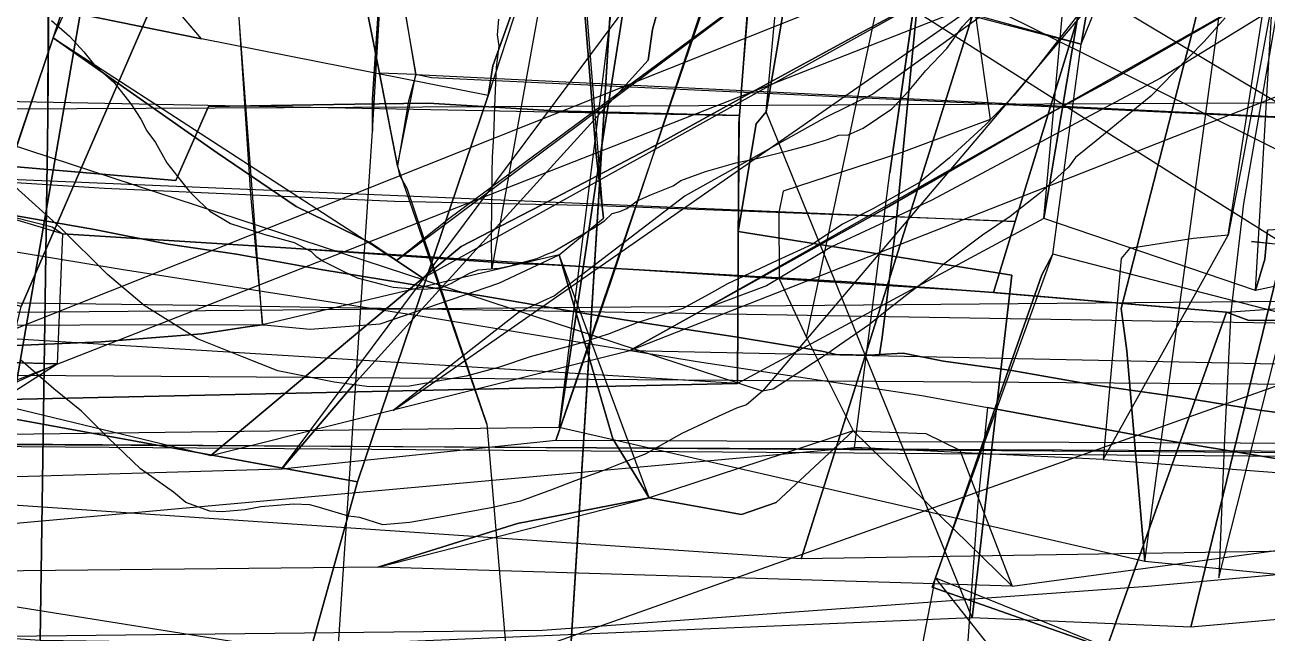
# Model space of a CAD drawing. Extents: x -6790 to 12600, y -1098 to 2171.
# Drawn here: x 294.5 to 384.9, y 73.7 to 117.9 of the extents above; entities that cross this region are included whole.
import ezdxf

# ---------------------------------------------------------------- set-up
doc = ezdxf.new("R2010")
doc.units = 0

msp = doc.modelspace()

# ---------------------------------------------------------------- linework, layer by layer
for points in [[(106.837, 634.008), (110.305, 95.456), (826.135, 101.618), (106.837, 634.008)], [(105.33, 620.195), (98.921, 88.385), (790.984, 84.911), (794.806, 617.099), (105.33, 620.195)], [(79.554, 608.243), (82.482, 284.447), (81.901, 110.821), (776.199, 114.155), (808.139, 114.286), (79.554, 608.243)], [(89.841, 599.426), (785.719, 589.09), (779.969, 92.069), (740.844, 91.654), (728.89, 91.746), (723.878, 92.07), (717.289, 92.524), (682.898, 93.323), (432.673, 95.452), (307.102, 97.514), (213.558, 98.725), (136.901, 99.682), (84.957, 100.385), (89.841, 599.426)], [(71.88, 94.001), (800.518, 88.913), (801.871, 586.617), (73.828, 591.855), (71.88, 94.001)], [(71.88, 94.001), (800.518, 88.913), (801.871, 586.617), (73.828, 591.855), (71.88, 94.001)], [(50.059, 587.887), (779.251, 581.11), (775.84, 83.588), (42.201, 89.165), (50.059, 587.887)], [(55.142, 446.991), (100.195, 454.577), (104.473, 455.781), (224.767, 473.114), (461.17, 463.407), (418.896, 266.348), (473.538, 223.763), (408.246, 162.089), (348.154, 91.288), (230.725, 129.782), (178.952, 201.706), (100.394, 217.952), (74.076, 298.715), (55.017, 301.46), (55.142, 446.991)], [(333.351, 88.638), (293.18, 88.151), (300.016, 127.561), (310.248, 189.301), (282.38, 196.696), (290.794, 226.359), (297.733, 251.195), (308.328, 289.461), (317.501, 321.974), (323.004, 342.564), (363.964, 332.316), (345.194, 235.613), (334.869, 183.191), (347.66, 179.986), (336.147, 107.174), (333.351, 88.638)], [(363.964, 332.316), (345.194, 235.613), (334.869, 183.191), (347.66, 179.986), (336.147, 107.174), (333.351, 88.638), (363.964, 332.316)], [(375.999, 78.896), (333.351, 88.638), (336.147, 107.174), (347.66, 179.986), (334.869, 183.191), (345.194, 235.613), (363.964, 332.316), (403.584, 322.374), (408.986, 321.033), (396.382, 241.494), (391.036, 204.388), (390.245, 196.751), (386.977, 168.265), (384.623, 146.168), (381.011, 126.627), (379.669, 118.336), (374.268, 97.316), (374.68, 94.22), (375.999, 78.896)], [(408.986, 321.033), (396.382, 241.494), (391.036, 204.388), (390.245, 196.751), (386.977, 168.265), (384.623, 146.168), (381.011, 126.627), (379.669, 118.336), (374.268, 97.316), (374.68, 94.22), (375.999, 78.896), (408.986, 321.033)], [(295.527, 254.346), (325.474, 246.499), (353.386, 239.154), (353.954, 238.892), (347.303, 223.233), (321.062, 159.29), (314.529, 144.261), (294.179, 97.443), (252.504, 108.971), (256.581, 129.236), (269.017, 189.813), (282.987, 256.267), (295.527, 254.346)], [(368.639, 103.843), (346.328, 91.851), (346.438, 110.795), (346.48, 111.354), (348.296, 135.204), (348.973, 141.611), (351.87, 171.664), (352.599, 175.745), (352.545, 185.89), (361.153, 206.232), (361.265, 208.26), (359.438, 242.16), (359.357, 245.574), (381.409, 244.316), (380.711, 231.855), (379.978, 215.209), (379.148, 196.489), (378.548, 182.962), (376.22, 159.297), (374.803, 143.305), (373.259, 131.257), (368.639, 103.843)], [(381.409, 244.316), (380.711, 231.855), (379.978, 215.209), (379.148, 196.489), (378.548, 182.962), (376.22, 159.297), (374.803, 143.305), (373.259, 131.257), (368.639, 103.843), (381.409, 244.316)], [(392.509, 243.809), (392.262, 231.526), (392.518, 219.353), (392.577, 206.355), (392.635, 193.439), (392.678, 183.983), (397.994, 185.13), (398.2, 168.333), (393.708, 166.915), (394.021, 154.201), (393.927, 139.717), (393.867, 137.14), (391.516, 129.677), (389.704, 115.438), (388.376, 105.003), (388.057, 103.161), (384.931, 103.004), (384.734, 100.9), (384.046, 98.619), (392.509, 243.809)], [(359.074, 227.185), (359.543, 202.995), (360.077, 183.071), (360.501, 160.16), (361.18, 132.224), (352.069, 133.278), (350.666, 124.862), (349.229, 116.24), (348.422, 111.598), (359.074, 227.185)], [(357.418, 107.175), (360.387, 127.74), (364.038, 153.019), (367.301, 175.073), (370.322, 196.186), (370.51, 198.227), (382.02, 198.01), (394.188, 197.842), (396.516, 197.452), (396.835, 197.409), (395.287, 185.961), (392.356, 164.853), (387.274, 126.907), (386.946, 123.802), (385.472, 120.855), (383.088, 107.904), (382.054, 102.643), (379.535, 102.398), (374.87, 101.679), (374.266, 100.93), (372.97, 86.332), (354.861, 87.186), (357.418, 107.175)], [(370.51, 198.227), (370.322, 196.186), (367.301, 175.073), (364.038, 153.019), (360.387, 127.74), (357.418, 107.175), (370.51, 198.227)], [(396.835, 197.409), (395.287, 185.961), (392.356, 164.853), (387.274, 126.907), (386.946, 123.802), (385.472, 120.855), (383.088, 107.904), (382.054, 102.643), (396.835, 197.409)], [(282.38, 196.696), (310.248, 189.301), (300.016, 127.561), (293.18, 88.151), (282.38, 196.696)], [(324.37, 187.95), (321.549, 188.051), (313.571, 188.322), (306.837, 188.537), (296.427, 188.721), (296.41, 185.614), (296.215, 162.06), (296.283, 129.761), (296.137, 111.217), (295.574, 73.182), (317.297, 72.855), (319.773, 110.198), (319.772, 112.536), (321.94, 145.622), (323.31, 169.114), (324.641, 187.212), (324.37, 187.95)], [(296.427, 188.721), (296.41, 185.614), (296.215, 162.06), (296.283, 129.761), (296.137, 111.217), (296.427, 188.721)], [(324.37, 187.95), (324.641, 187.212), (323.31, 169.114), (321.94, 145.622), (319.772, 112.536), (319.773, 110.198), (324.37, 187.95)], [(325.125, 180.398), (321.228, 173.283), (312.415, 157.991), (311.51, 156.771), (310.634, 154.767), (304.292, 137.613), (297.033, 118.531), (296.514, 117.002), (325.125, 180.398)], [(325.125, 180.398), (321.228, 173.283), (312.415, 157.991), (311.51, 156.771), (310.634, 154.767), (304.292, 137.613), (297.033, 118.531), (296.514, 117.002), (325.125, 180.398)], [(328.175, 112.786), (307.309, 116.92), (284.595, 121.559), (282.506, 121.81), (286.253, 138.484), (286.762, 141.04), (294.13, 178.063), (297.262, 177.606), (317.704, 173.545), (334.292, 170.347), (346.281, 168.125), (348.203, 167.947), (343.651, 155.894), (338.301, 141.268), (332.686, 126.598), (328.525, 114.951), (328.175, 112.786)], [(333.99, 69.191), (272.447, 79.01), (268.194, 77.61), (270.017, 142.591), (271.182, 173.121), (271.794, 173.488), (274.578, 172.876), (276.206, 171.866), (280.544, 169.174), (310.81, 149.654), (325.499, 140.479), (337.904, 132.555), (335.774, 98.065), (334.854, 83.168), (333.99, 69.191)], [(402.173, 92.768), (369.285, 101.259), (371.359, 116.528), (371.738, 118.784), (379.958, 151.004), (383.934, 167.263), (387.472, 167.107), (391.68, 166.597), (407.81, 163.217), (411.569, 162.39), (410.313, 153.491), (402.173, 92.768)], [(391.68, 166.597), (387.472, 167.107), (383.934, 167.263), (379.958, 151.004), (371.738, 118.784), (371.359, 116.528), (391.68, 166.597)], [(312.527, 153.78), (314.564, 143.468), (319.015, 120.799), (320.27, 114.412), (312.527, 153.78)], [(316.408, 153.42), (316.91, 153.374), (325.58, 152.731), (338.32, 151.874), (349.639, 151.164), (361.331, 150.375), (371.534, 149.676), (382.537, 148.999), (391.286, 148.345), (393.383, 148.064), (394.217, 147.996), (396.112, 147.895), (399.806, 147.836), (418.282, 146.483), (435.191, 145.483), (434.094, 108.889), (355.633, 112.604), (324.068, 114.083), (322.921, 114.313), (320.27, 114.412), (319.015, 120.799), (314.564, 143.468), (312.527, 153.78), (316.408, 153.42)], [(316.408, 153.42), (320.189, 132.139), (320.699, 127.015), (322.921, 114.313), (316.408, 153.42)], [(286.762, 141.04), (266.789, 144.546), (235.529, 150.315), (227.049, 151.866), (223.287, 125.701), (220.179, 104.117), (220.013, 102.783), (222.805, 102.435), (267.364, 94.074), (318.66, 84.7), (328.175, 112.786), (307.309, 116.92), (284.595, 121.559), (282.506, 121.81), (286.253, 138.484), (286.762, 141.04)], [(307.778, 148.383), (308.249, 143.714), (309.366, 128.855), (310.016, 118.813), (310.871, 105.593), (311.763, 96.113), (307.778, 148.383)], [(211.604, 134.093), (219.475, 133.696), (248.899, 132.374), (277.687, 131.076), (315.81, 129.357), (318.886, 145.568), (321.397, 145.13), (328.596, 144.181), (339.048, 142.748), (348.973, 141.611), (348.296, 135.204), (346.48, 111.354), (333.036, 111.685), (323.812, 112.243), (318.472, 112.17), (307.816, 112), (305.446, 106.605), (256.243, 110.825), (212.855, 113.929), (212.951, 114.509), (211.675, 133.486), (211.604, 134.093)], [(350.976, 79.104), (290.728, 83.187), (294.179, 97.443), (314.529, 144.261), (354.836, 140.276), (369.867, 139.019), (350.976, 79.104)], [(463.545, 143.339), (458.237, 142.471), (445.28, 141.038), (431.945, 139.363), (417.487, 137.654), (413.357, 136.585), (411.953, 136.139), (396.759, 127.315), (385.539, 120.804), (373.646, 113.968), (369.262, 111.602), (357.173, 104.636), (345.215, 97.995), (338.509, 94.262), (463.545, 143.339)], [(463.545, 143.339), (458.237, 142.471), (445.28, 141.038), (431.945, 139.363), (417.487, 137.654), (413.357, 136.585), (411.953, 136.139), (396.759, 127.315), (385.539, 120.804), (373.646, 113.968), (369.262, 111.602), (357.173, 104.636), (345.215, 97.995), (338.509, 94.262), (457.305, 91.791), (460.059, 115.903), (463.01, 141.056), (463.545, 143.339)], [(463.545, 143.339), (458.237, 142.471), (445.28, 141.038), (431.945, 139.363), (417.487, 137.654), (413.357, 136.585), (411.953, 136.139), (396.759, 127.315), (385.539, 120.804), (373.646, 113.968), (369.262, 111.602), (357.173, 104.636), (345.215, 97.995), (338.509, 94.262), (463.545, 143.339)], [(463.545, 143.339), (458.237, 142.471), (445.28, 141.038), (431.945, 139.363), (417.487, 137.654), (413.357, 136.585), (411.953, 136.139), (396.759, 127.315), (385.539, 120.804), (373.646, 113.968), (369.262, 111.602), (357.173, 104.636), (345.215, 97.995), (338.509, 94.262), (457.305, 91.791), (460.059, 115.903), (463.01, 141.056), (463.545, 143.339)], [(336.569, 103.865), (336.053, 108.515), (334.812, 123.929), (333.558, 139.491), (333.599, 141.094), (348.928, 141.274), (361.159, 141.112), (363.742, 118.075), (364.739, 111.055), (358.221, 108.628), (349.651, 105.836), (349.343, 104.286), (349.381, 99.463), (351.364, 95.189), (354.751, 88.412), (349.163, 83.193), (346.639, 82.314), (339.916, 83.534), (337.25, 87.817), (333.35, 101.201), (336.569, 103.865)], [(336.569, 103.865), (336.053, 108.515), (334.812, 123.929), (333.558, 139.491), (333.599, 141.094), (348.928, 141.274), (361.159, 141.112), (363.742, 118.075), (364.739, 111.055), (358.221, 108.628), (349.651, 105.836), (349.343, 104.286), (349.381, 99.463), (351.364, 95.189), (354.751, 88.412), (349.163, 83.193), (346.639, 82.314), (339.916, 83.534), (337.25, 87.817), (333.35, 101.201), (336.569, 103.865)], [(333.599, 141.094), (333.558, 139.491), (334.812, 123.929), (336.053, 108.515), (336.569, 103.865), (333.599, 141.094)], [(348.973, 141.611), (348.296, 135.204), (346.48, 111.354), (348.973, 141.611)], [(361.159, 141.112), (363.742, 118.075), (364.739, 111.055), (358.221, 108.628), (349.651, 105.836), (349.343, 104.286), (349.381, 99.463), (351.364, 95.189), (361.159, 141.112)], [(286.762, 141.04), (286.253, 138.484), (282.506, 121.81), (284.595, 121.559), (307.309, 116.92), (286.762, 141.04)], [(411.364, 80.048), (350.976, 79.104), (369.867, 139.019), (374.958, 138.593), (399.318, 136.394), (399.778, 136.364), (399.064, 127.481), (420.75, 120.594), (413.816, 92.046), (411.364, 80.048)], [(413.357, 136.585), (408.677, 133.688), (398.938, 127.581), (390.157, 122.033), (384.05, 118.301), (377.125, 114.07), (360.475, 105.175), (353.183, 101.8), (348.453, 98.942), (343.829, 97.223), (413.357, 136.585)], [(413.357, 136.585), (408.677, 133.688), (398.938, 127.581), (390.157, 122.033), (384.05, 118.301), (377.125, 114.07), (360.475, 105.175), (353.183, 101.8), (348.453, 98.942), (343.829, 97.223), (413.357, 136.585)], [(382.723, 132.622), (379.94, 130.285), (373.546, 125.88), (370.02, 123.125), (363.562, 118.21), (356.179, 112.899), (352.697, 111.18), (342.537, 105.493), (333.016, 98.22), (330.459, 97.052), (321.269, 89.89), (382.723, 132.622)], [(382.723, 132.622), (379.94, 130.285), (373.546, 125.88), (370.02, 123.125), (363.562, 118.21), (356.179, 112.899), (352.697, 111.18), (342.537, 105.493), (333.016, 98.22), (330.459, 97.052), (321.269, 89.89), (382.723, 132.622)], [(337.904, 132.555), (335.774, 98.065), (334.854, 83.168), (333.99, 69.191), (337.904, 132.555)], [(399.361, 67.9), (333.99, 69.191), (334.854, 83.168), (335.774, 98.065), (337.904, 132.555), (361.963, 117.269), (378.78, 106.611), (389.441, 99.924), (397.593, 99.783), (403.616, 99.924), (401.477, 85.129), (400.697, 78.552), (400.991, 78.368), (400.991, 75.103), (400.991, 72.496), (399.361, 67.9)], [(337.904, 132.555), (361.963, 117.269), (378.78, 106.611), (389.441, 99.924), (397.593, 99.783), (403.616, 99.924), (337.904, 132.555)], [(366.56, 103.629), (371.238, 118.867), (352.218, 121.034), (335.343, 123.033), (311.23, 125.916), (291.052, 128.483), (283.742, 129.371), (283.312, 123.091), (282.417, 107.184), (285.354, 106.061), (296.433, 103.248), (297.183, 102.724), (313.844, 101.687), (329.929, 100.581), (332.422, 100.511), (354.326, 99.236), (364.977, 98.471), (366.56, 103.629)], [(357.416, 127.591), (325.42, 103.9), (321.511, 100.798), (357.416, 127.591)], [(357.416, 127.591), (325.42, 103.9), (321.511, 100.798), (357.416, 127.591)], [(369.285, 101.259), (371.359, 116.528), (358.532, 120.074), (332.686, 126.598), (328.525, 114.951), (328.175, 112.786), (318.66, 84.7), (314.26, 68.854), (331.838, 60.247), (374.097, 60.835), (376.399, 71.45), (360.516, 77.03), (360.758, 77.719), (368.502, 99.762), (369.285, 101.259)], [(328.175, 112.786), (328.525, 114.951), (332.686, 126.598), (328.175, 112.786)], [(371.359, 116.528), (358.532, 120.074), (332.686, 126.598), (371.359, 116.528)], [(341.998, 124.296), (340.147, 117.603), (339.823, 115.369), (335.414, 110.49), (323.627, 97.556), (318.366, 91.736), (313.133, 85.622), (341.998, 124.296)], [(345.598, 124.304), (343.544, 118.571), (337.077, 99.114), (333.117, 87.705), (345.598, 124.304)], [(364.255, 122.187), (362.811, 121.377), (355.222, 117.318), (347.37, 113.029), (340.755, 109.367), (332.044, 104.83), (326.221, 101.811), (323.416, 99.518), (364.255, 122.187)], [(364.255, 122.187), (362.811, 121.377), (355.222, 117.318), (347.37, 113.029), (340.755, 109.367), (332.044, 104.83), (326.221, 101.811), (323.416, 99.518), (364.255, 122.187)], [(296.514, 117.002), (290.083, 98.068), (287.98, 91.443), (296.514, 117.002)], [(296.514, 117.002), (290.083, 98.068), (287.98, 91.443), (307.986, 86.61), (323.416, 99.518), (321.511, 100.798), (319.606, 102.079), (314.215, 104.731), (308.449, 108.623), (296.514, 117.002)], [(296.514, 117.002), (290.083, 98.068), (287.98, 91.443), (296.514, 117.002)], [(296.514, 117.002), (290.083, 98.068), (287.98, 91.443), (307.986, 86.61), (323.416, 99.518), (321.511, 100.798), (319.606, 102.079), (314.215, 104.731), (308.449, 108.623), (296.514, 117.002)], [(321.511, 100.798), (319.606, 102.079), (314.215, 104.731), (308.449, 108.623), (296.514, 117.002), (321.511, 100.798)], [(321.511, 100.798), (319.606, 102.079), (314.215, 104.731), (308.449, 108.623), (296.514, 117.002), (321.511, 100.798)], [(320.27, 114.412), (321.109, 110.137), (321.59, 107.687), (320.27, 114.412)], [(328.084, 88.881), (329.546, 71.808), (434.094, 108.889), (355.633, 112.604), (324.068, 114.083), (322.921, 114.313), (320.27, 114.412), (321.109, 110.137), (321.59, 107.687), (321.723, 107.011), (322.257, 106.046), (324.582, 99.175), (328.084, 88.881)], [(322.921, 114.313), (322.375, 112.389), (321.59, 107.687), (322.921, 114.313)], [(434.094, 108.889), (355.633, 112.604), (324.068, 114.083), (322.921, 114.313), (434.094, 108.889)], [(346.48, 111.354), (333.036, 111.685), (323.812, 112.243), (318.472, 112.17), (307.816, 112), (305.446, 106.605), (256.243, 110.825), (212.855, 113.929), (346.48, 111.354)], [(346.48, 111.354), (346.438, 110.795), (346.328, 91.851), (346.48, 111.354)], [(348.422, 111.598), (347.705, 110.735), (346.378, 102.916), (366.311, 99.731), (366.311, 99.731), (363.415, 74.81), (348.422, 111.598)], [(66.77, 109.036), (136.898, 87.264), (346.328, 91.851), (66.77, 109.036)], [(264.286, 88.129), (264.767, 94.186), (264.828, 94.949), (266.063, 108.529), (272.748, 107.921), (277.211, 107.715), (282.417, 107.184), (285.354, 106.061), (296.433, 103.248), (297.183, 102.724), (296.799, 93.277), (289.092, 89.822), (278.762, 84.088), (268.784, 79.12), (263.299, 76.658), (262.403, 75.607), (263.688, 72.103), (259.226, 72.151), (255.823, 70.545), (257.575, 80.824), (257.886, 83.355), (264.286, 88.129)], [(321.59, 107.687), (321.723, 107.011), (322.257, 106.046), (324.582, 99.175), (328.084, 88.881), (321.59, 107.687)], [(366.56, 103.629), (336.212, 104.776), (321.367, 105.093), (300.246, 106.045), (282.417, 107.184), (366.56, 103.629)], [(282.417, 107.184), (285.354, 106.061), (296.433, 103.248), (297.183, 102.724), (282.417, 107.184)], [(220.013, 102.783), (218.95, 94.26), (214.466, 65.261), (314.26, 68.854), (318.66, 84.7), (267.364, 94.074), (222.805, 102.435), (220.013, 102.783)], [(318.66, 84.7), (267.364, 94.074), (222.805, 102.435), (220.013, 102.783), (318.66, 84.7)], [(263.688, 72.103), (372.55, 70.734), (381.94, 97.029), (365.193, 98.456), (364.977, 98.471), (354.326, 99.236), (332.422, 100.511), (329.929, 100.581), (313.844, 101.687), (297.183, 102.724), (296.799, 93.277), (289.092, 89.822), (278.762, 84.088), (268.784, 79.12), (263.299, 76.658), (262.403, 75.607), (263.688, 72.103)], [(297.183, 102.724), (313.844, 101.687), (329.929, 100.581), (332.422, 100.511), (354.326, 99.236), (364.977, 98.471), (297.183, 102.724)], [(382.054, 102.643), (379.535, 102.398), (374.87, 101.679), (374.266, 100.93), (372.97, 86.332), (382.054, 102.643)], [(383.761, 102.169), (398.315, 100.751), (404.127, 99.903), (383.761, 102.169)], [(320.141, 78.486), (263.819, 77.9), (258.558, 96.008), (265.841, 97.003), (270.691, 96.436), (282.491, 94.961), (289.809, 94.081), (293.781, 94.62), (300.021, 94.875), (307.339, 95.471), (310.658, 95.982), (311.763, 96.113), (311.849, 96.124), (315.225, 95.812), (320.33, 96.18), (328.953, 99.159), (333.35, 101.201), (337.25, 87.817), (339.916, 83.534), (330.33, 81.672), (320.141, 78.486)], [(320.141, 78.486), (263.819, 77.9), (258.558, 96.008), (265.841, 97.003), (270.691, 96.436), (282.491, 94.961), (289.809, 94.081), (293.781, 94.62), (300.021, 94.875), (307.339, 95.471), (310.658, 95.982), (311.763, 96.113), (311.849, 96.124), (315.225, 95.812), (320.33, 96.18), (328.953, 99.159), (333.35, 101.201), (337.25, 87.817), (339.916, 83.534), (330.33, 81.672), (320.141, 78.486)], [(311.763, 96.113), (311.849, 96.124), (315.225, 95.812), (320.33, 96.18), (328.953, 99.159), (333.35, 101.201), (311.763, 96.113)], [(333.35, 101.201), (337.25, 87.817), (339.916, 83.534), (333.35, 101.201)], [(369.285, 101.259), (368.502, 99.762), (360.758, 77.719), (360.516, 77.03), (376.399, 71.45), (374.097, 60.835), (388.701, 61.039), (397.326, 60.95), (523.32, 70.192), (523.319, 70.192), (463.487, 80.975), (434.719, 86.501), (428.131, 87.767), (406.002, 91.701), (402.173, 92.768), (369.285, 101.259)], [(369.285, 101.259), (368.502, 99.762), (360.758, 77.719), (360.758, 77.719), (369.285, 101.259)], [(372.55, 70.734), (410.975, 71.446), (419.757, 97.52), (407.948, 98.399), (406.905, 98.81), (404.956, 94.791), (386.217, 96.459), (383.573, 96.428), (381.94, 97.029), (372.55, 70.734)], [(406.905, 98.81), (404.956, 94.791), (386.217, 96.459), (383.573, 96.428), (381.94, 97.029), (406.905, 98.81)], [(364.977, 98.471), (365.193, 98.456), (381.94, 97.029), (364.977, 98.471)], [(258.558, 96.008), (265.841, 97.003), (270.691, 96.436), (282.491, 94.961), (289.809, 94.081), (293.781, 94.62), (300.021, 94.875), (307.339, 95.471), (310.658, 95.982), (311.763, 96.113), (258.558, 96.008)], [(296.799, 93.277), (289.092, 89.822), (278.762, 84.088), (268.784, 79.12), (263.299, 76.658), (262.403, 75.607), (263.688, 72.103), (296.799, 93.277)], [(296.799, 93.277), (282.341, 93.677), (278.781, 93.78), (296.799, 93.277)], [(362.612, 66.472), (391.092, 66.472), (391.47, 66.472), (392.64, 75.682), (393.831, 85.019), (376.599, 87.873), (364.549, 90.092), (363.822, 83.191), (362.612, 66.472)], [(52.135, 89.049), (785.878, 84.203), (803.304, 84.036), (52.135, 89.049)], [(366.339, 77.106), (320.141, 78.486), (330.33, 81.672), (339.916, 83.534), (346.639, 82.314), (349.163, 83.193), (354.751, 88.412), (360.043, 88.205), (362.525, 87.01), (366.339, 77.106)], [(366.339, 77.106), (320.141, 78.486), (330.33, 81.672), (339.916, 83.534), (346.639, 82.314), (349.163, 83.193), (354.751, 88.412), (360.043, 88.205), (362.525, 87.01), (366.339, 77.106)], [(339.916, 83.534), (346.639, 82.314), (349.163, 83.193), (354.751, 88.412), (339.916, 83.534)], [(354.751, 88.412), (360.043, 88.205), (362.525, 87.01), (366.339, 77.106), (354.751, 88.412)], [(339.916, 83.534), (330.33, 81.672), (320.141, 78.486), (339.916, 83.534)], [(112.675, 70.114), (178.116, 75.157), (249.61, 72.24), (290.947, 73.456), (332.131, 73.912), (376.202, 77.103), (385.608, 77.969), (412.017, 78.559), (428.668, 72.269), (486.224, 72.511), (569.637, 77.891), (637.136, 75.888), (680.448, 74.976), (727.559, 74.979), (112.675, 70.114)], [(360.758, 77.719), (376.575, 71.317), (375.107, 64.712), (359.062, 68.921), (360.758, 77.719)], [(360.758, 77.719), (360.516, 77.03), (376.399, 71.45), (374.097, 60.835), (360.758, 77.719)]]:
    msp.add_lwpolyline(points, close=True)
for points in [[(411.421, 297.236), (404.563, 261.629), (398.897, 221.145), (395.575, 201.723), (395.128, 193.513), (394.276, 188.855), (393.055, 174.995), (392.43, 165.735), (391.237, 157.811), (389.931, 147.501), (388.113, 137.191), (386.892, 126.313), (383.171, 104.954), (382.25, 97.042), (381.794, 87.856), (381.373, 77.724), (517.033, 612.513)], [(279.875, 175.926), (302.288, 163.737), (320.772, 152.55), (342.705, 139.479), (362.793, 125.967), (388.865, 110.365), (399.178, 106.237), (415.654, 100.373), (467.876, 88.271), (516.56, 78.963), (56.404, 538.367)], [(416.171, 289.844), (410.774, 257.016), (399.437, 183.595), (395.776, 155.168), (391.149, 119.243), (389.899, 109.535), (389.786, 108.66), (385.608, 77.969), (385.608, 77.969), (375.999, 78.896), (374.68, 94.22), (374.268, 97.316), (379.669, 118.336), (381.011, 126.627), (384.623, 146.168), (386.977, 168.265), (390.245, 196.751), (391.036, 204.388), (396.382, 241.494), (408.986, 321.033)], [(254.699, 80.31), (819.146, 304.829)], [(254.699, 80.31), (819.146, 304.829)], [(262.907, 80.005), (820.331, 298.275)], [(262.907, 80.005), (820.331, 298.275)], [(290.083, 98.068), (296.514, 117.002), (297.033, 118.531), (304.292, 137.613), (310.634, 154.767), (311.51, 156.771), (312.415, 157.991), (321.228, 173.283), (325.125, 180.398), (326.665, 182.468), (331.172, 188.526), (337.419, 197.614), (345.417, 208.939), (353.668, 220.362), (361.529, 231.552), (363.573, 233.654), (370.417, 239.777), (383.359, 251.58), (396.988, 264.108), (412.029, 277.886)], [(290.083, 98.068), (296.514, 117.002), (297.033, 118.531), (304.292, 137.613), (310.634, 154.767), (311.51, 156.771), (312.415, 157.991), (321.228, 173.283), (325.125, 180.398), (326.665, 182.468), (331.172, 188.526), (337.419, 197.614), (345.417, 208.939), (353.668, 220.362), (361.529, 231.552), (363.573, 233.654), (370.417, 239.777), (383.359, 251.58), (396.988, 264.108), (412.029, 277.886)], [(267.567, 75.063), (295.574, 73.182), (296.137, 111.217), (296.137, 111.217), (296.283, 129.761), (296.215, 162.06), (296.41, 185.614), (296.427, 188.721), (296.485, 199.313), (296.496, 201.418), (296.452, 227.771), (284.998, 227.957)], [(403.802, 191.125), (403.489, 189.943), (399.066, 177.519), (397.739, 173.949), (396.848, 172.705), (391.68, 166.597), (387.472, 167.107), (383.934, 167.263), (379.958, 151.004), (371.738, 118.784), (371.359, 116.528), (358.532, 120.074), (332.686, 126.598), (338.301, 141.268), (343.651, 155.894), (348.203, 167.947), (346.281, 168.125), (334.292, 170.347), (317.704, 173.545), (297.262, 177.606), (294.13, 178.063), (298.85, 205.149)], [(359.543, 202.995), (360.077, 183.071), (360.501, 160.16), (361.18, 132.224), (352.069, 133.278), (350.666, 124.862), (349.229, 116.24), (348.422, 111.598), (347.705, 110.735), (346.378, 102.916), (366.311, 99.731), (363.415, 74.81), (317.297, 72.855), (319.773, 110.198), (319.773, 110.198), (319.772, 112.536), (321.94, 145.622), (323.31, 169.114), (324.641, 187.212), (324.37, 187.95), (325.011, 197.82)], [(347.044, 202.816), (328.455, 100.204), (328.455, 100.204), (328.422, 102.414), (328.454, 104.971), (328.465, 105.861), (328.481, 107.145), (328.496, 108.339), (328.59, 109.856), (328.678, 111.978), (328.751, 113.741), (328.796, 114.824), (328.981, 116.419), (328.866, 117.198), (328.957, 118.35)], [(390.654, 194.915), (390.859, 183.195), (391.255, 169.684), (391.604, 154.051), (391.866, 139.958), (392.347, 127.711), (391.999, 125.692), (388.52, 111.642), (379.349, 74.125), (363.415, 74.81), (366.311, 99.731), (346.378, 102.916), (347.705, 110.735), (348.422, 111.598), (349.229, 116.24), (350.666, 124.862), (352.069, 133.278), (361.18, 132.224), (360.501, 160.16), (360.077, 183.071), (359.543, 202.995)], [(287.336, 81.115), (354.861, 87.186), (357.418, 107.175), (357.418, 107.175), (360.387, 127.74), (364.038, 153.019), (367.301, 175.073), (370.322, 196.186), (370.51, 198.227), (361.481, 198.503), (352.529, 198.789), (344.486, 199.092), (332.811, 199.475), (325.384, 199.752), (314.132, 200.266), (308.551, 200.332), (305.385, 200.293), (303.42, 200.319), (296.943, 200.781), (294.409, 200.792)], [(396.835, 197.409), (395.287, 185.961), (392.356, 164.853), (387.274, 126.907), (386.946, 123.802), (385.472, 120.855), (383.088, 107.904), (382.054, 102.643), (382.054, 102.643), (379.535, 102.398), (374.87, 101.679), (374.266, 100.93), (372.97, 86.332), (406.336, 83.817), (407.158, 92.007), (408.744, 102.653), (408.901, 106.354), (413.108, 133.818), (416.448, 154.934), (416.71, 158.218), (418.259, 167.016), (420.412, 178.26), (422.564, 189.934), (423.643, 196.286)], [(293.18, 88.151), (300.016, 127.561), (310.248, 189.301), (282.38, 196.696)], [(392.635, 193.439), (392.678, 183.983), (397.994, 185.13), (398.2, 168.333), (393.708, 166.915), (394.021, 154.201), (393.927, 139.717), (393.867, 137.14), (391.516, 129.677), (389.704, 115.438), (388.376, 105.003), (388.057, 103.161), (384.931, 103.004), (384.734, 100.9), (384.046, 98.619), (384.046, 98.619), (368.639, 103.843), (373.259, 131.257), (374.803, 143.305), (376.22, 159.297), (378.548, 182.962), (379.148, 196.489)], [(448.519, 154.825), (443.194, 108.654), (439.58, 79.424), (379.349, 74.125), (388.52, 111.642), (388.52, 111.642), (391.999, 125.692), (392.347, 127.711), (391.866, 139.958), (391.604, 154.051), (391.255, 169.684), (390.859, 183.195), (390.654, 194.915)], [(345.636, 193.072), (346.187, 179.926), (346.577, 170.31), (346.807, 164.645), (347.411, 149.053), (347.564, 145.105), (347.594, 144.63), (346.339, 140.041), (344.727, 134.544), (344.02, 131.703), (343.466, 129.606), (341.998, 124.296), (340.147, 117.603), (339.823, 115.369), (335.414, 110.49), (323.627, 97.556), (318.366, 91.736), (313.133, 85.622), (256.117, 83.966)], [(280.544, 169.174), (310.81, 149.654), (325.499, 140.479), (337.904, 132.555), (361.963, 117.269), (378.78, 106.611), (389.441, 99.924), (397.593, 99.783), (403.616, 99.924), (426.145, 93.96), (441.967, 89.744), (458.572, 85.126)], [(286.449, 148.59), (298.952, 148.364), (307.778, 148.383), (308.249, 143.714), (309.366, 128.855), (310.016, 118.813), (310.871, 105.593), (311.763, 96.113), (310.658, 95.982), (307.339, 95.471), (300.021, 94.875), (293.781, 94.62)], [(286.449, 148.59), (298.952, 148.364), (307.778, 148.383), (308.249, 143.714), (309.366, 128.855), (310.016, 118.813), (310.871, 105.593), (311.763, 96.113), (310.658, 95.982), (307.339, 95.471), (300.021, 94.875), (293.781, 94.62)], [(663.322, 86.43), (333.117, 87.705), (313.133, 85.622), (313.133, 85.622), (318.366, 91.736), (323.627, 97.556), (335.414, 110.49), (339.823, 115.369), (340.147, 117.603), (341.998, 124.296), (343.466, 129.606), (344.02, 131.703), (344.727, 134.544), (346.339, 140.041), (347.594, 144.63), (348.706, 148.356), (349.445, 148.412), (358.17, 146.878), (372.264, 144.497), (386.933, 142.244)], [(390.954, 140.537), (384.205, 141.334), (379.184, 142.122), (370.08, 143.424), (366.732, 143.814), (362.49, 144.451), (362.095, 143.015), (361.569, 138.833), (361.059, 133.813), (360.614, 129.494), (360.393, 127.952), (360.127, 126.211), (359.178, 116.862), (357.804, 102.84), (356.861, 95.199), (356.67, 93.952), (356.67, 93.952), (358.407, 94.06), (361.346, 93.479), (366.316, 92.784), (372.235, 91.75), (378.535, 90.855), (384.345, 89.906), (391.83, 88.908)], [(384.935, 143.097), (378.103, 142.469), (368.889, 141.684), (361.159, 141.112), (361.159, 141.112), (363.742, 118.075), (364.739, 111.055), (358.221, 108.628), (349.651, 105.836), (349.343, 104.286), (349.381, 99.463), (351.364, 95.189), (354.751, 88.412), (360.043, 88.205), (362.525, 87.01), (366.339, 77.106), (457.557, 89.419)], [(384.935, 143.097), (378.103, 142.469), (368.889, 141.684), (361.159, 141.112), (361.159, 141.112), (363.742, 118.075), (364.739, 111.055), (358.221, 108.628), (349.651, 105.836), (349.343, 104.286), (349.381, 99.463), (351.364, 95.189), (354.751, 88.412), (360.043, 88.205), (362.525, 87.01), (366.339, 77.106), (457.557, 89.419)], [(454.755, 123.36), (438.732, 125.144), (427.699, 126.483), (419.707, 127.781), (419.623, 127.784), (416.057, 127.903), (414.515, 127.497), (404.528, 129.43), (378.6, 134.621), (375.961, 135.282), (375.19, 132.767), (371.238, 118.867), (366.56, 103.629), (364.977, 98.471), (365.193, 98.456), (381.94, 97.029), (383.573, 96.428), (386.217, 96.459), (404.956, 94.791), (406.905, 98.81), (407.948, 98.399), (419.757, 97.52), (446.353, 95.567)], [(385.412, 134.096), (375.992, 128.932), (368.074, 124.33), (364.255, 122.187), (362.811, 121.377), (355.222, 117.318), (347.37, 113.029), (340.755, 109.367), (332.044, 104.83), (326.221, 101.811), (323.416, 99.518), (307.986, 86.61), (338.509, 94.262), (345.215, 97.995), (357.173, 104.636), (369.262, 111.602), (373.646, 113.968), (385.539, 120.804)], [(385.412, 134.096), (375.992, 128.932), (368.074, 124.33), (364.255, 122.187), (362.811, 121.377), (355.222, 117.318), (347.37, 113.029), (340.755, 109.367), (332.044, 104.83), (326.221, 101.811), (323.416, 99.518), (307.986, 86.61), (338.509, 94.262), (345.215, 97.995), (357.173, 104.636), (369.262, 111.602), (373.646, 113.968), (385.539, 120.804)], [(292.717, 104.23), (299.516, 103.059), (304.882, 101.976), (309.86, 101.26), (316.011, 100.136), (322.07, 99.145), (328.17, 98.159), (335.51, 96.883), (339.61, 96.236), (346.158, 95.239), (352.476, 94.193), (353.528, 93.963), (355.965, 93.909), (356.67, 93.952), (356.861, 95.199), (357.804, 102.84), (359.178, 116.862), (360.127, 126.211)], [(310.016, 118.813), (310.871, 105.593), (311.763, 96.113), (311.849, 96.124), (315.225, 95.812), (320.33, 96.18), (328.953, 99.159), (333.35, 101.201), (336.569, 103.865), (336.569, 103.865), (336.053, 108.515), (334.812, 123.929)], [(310.016, 118.813), (310.871, 105.593), (311.763, 96.113), (311.849, 96.124), (315.225, 95.812), (320.33, 96.18), (328.953, 99.159), (333.35, 101.201), (336.569, 103.865), (336.569, 103.865), (336.053, 108.515), (334.812, 123.929)], [(297.033, 118.531), (296.514, 117.002), (308.449, 108.623), (314.215, 104.731), (319.606, 102.079), (321.511, 100.798), (323.416, 99.518), (326.221, 101.811), (332.044, 104.83), (340.755, 109.367), (347.37, 113.029), (355.222, 117.318), (362.811, 121.377)], [(297.033, 118.531), (296.514, 117.002), (308.449, 108.623), (314.215, 104.731), (319.606, 102.079), (321.511, 100.798), (323.416, 99.518), (326.221, 101.811), (332.044, 104.83), (340.755, 109.367), (347.37, 113.029), (355.222, 117.318), (362.811, 121.377)], [(296.4, 118.249), (297.706, 117.106), (298.752, 115.973), (299.529, 115.006), (300.94, 113.77), (302.158, 112.181), (302.893, 111.076), (303.346, 110.231), (303.956, 109.375), (304.799, 107.897), (305.865, 106.553), (306.445, 105.823), (307.106, 105.171), (307.909, 104.379), (309.424, 103.484), (311.921, 102.695), (314.061, 102.117), (315.307, 101.443), (315.657, 101.077), (316.222, 100.735), (317.636, 100.028), (318.638, 99.528), (320.429, 99.07), (321.266, 98.856), (323.123, 98.7), (323.788, 98.732), (324.854, 98.846), (325.523, 99.139), (326.823, 99.873), (327.445, 100.119), (328.989, 100.249), (329.813, 100.418), (330.83, 100.695), (331.761, 100.949), (332.501, 101.283), (332.912, 101.435), (334.432, 102.323), (335.878, 103.167), (336.662, 103.693), (337.201, 104.204), (337.78, 104.369), (338.276, 104.571), (339.028, 105.126), (340.075, 105.606), (341.641, 106.234), (342.202, 106.615), (344.001, 107.281), (346.204, 107.891), (347.846, 108.229), (350.071, 108.808), (351.632, 109.214), (352.576, 109.495), (352.882, 109.587), (353.72, 109.909), (354.385, 109.925), (355.475, 110.416), (356.523, 111.125), (357.568, 111.833), (358.845, 113.169), (360.039, 114.609), (361.586, 116.215), (362.715, 117.825), (364.55, 119.809)], [(371.544, 119.207), (369.864, 117.042), (368.035, 114.686), (366.48, 112.827), (364.409, 110.686), (361.772, 108.253), (359.59, 106.474), (356.18, 104.544), (353.992, 103.433), (351.775, 101.971), (349.225, 100.789), (345.597, 99.106), (344.273, 98.346), (342.362, 97.315), (339.09, 96.287), (336.982, 95.454), (334.729, 94.734), (331.248, 93.798), (329.003, 93.04), (326.577, 92.384), (322.456, 91.663), (319.556, 91.604), (316.978, 91.951), (312.88, 92.767), (310.308, 93.792), (307.033, 95.097), (303.132, 97.53), (300.481, 99.785), (297.006, 103.223), (293.719, 106.181)], [(381.841, 118.444), (380.309, 116.729), (378.12, 114.494), (376.418, 112.756), (374.613, 111.278), (372.451, 109.508), (370.947, 108.276), (370.444, 107.585), (368.315, 105.674), (366.184, 103.987), (364.177, 102.638), (361.255, 100.461), (360.524, 99.702), (358.66, 98.309), (357.206, 97.152), (355.949, 96.151), (353.753, 94.629), (353.011, 94.115), (350.721, 92.613), (348.934, 91.441), (348.154, 91.288), (346.983, 90.298), (346.255, 90.054), (344.941, 89.445), (342.284, 88.212), (339.626, 86.71), (337.784, 85.998), (336.451, 85.471), (334.488, 84.778), (332.785, 84.112), (330.541, 83.286), (328.527, 82.829), (324.961, 82.181), (322.481, 81.731), (320.504, 81.579), (318.841, 82.103), (318.021, 82.188), (315.906, 82.819), (315.201, 83.029), (314.004, 83.065), (311.634, 82.875), (310.493, 82.654), (308.819, 82.505), (307.924, 82.567), (306.178, 83.203), (305.277, 83.954), (302.884, 85.638), (300.514, 87.889), (298.587, 89.847), (296.557, 91.452), (294.14, 93.572)], [(256.243, 110.825), (305.446, 106.605), (307.816, 112), (318.472, 112.17), (323.812, 112.243), (333.036, 111.685), (346.48, 111.354), (346.438, 110.795), (346.328, 91.851), (136.898, 87.264)], [(391.83, 88.908), (384.345, 89.906), (378.535, 90.855), (372.235, 91.75), (366.316, 92.784), (361.346, 93.479), (358.407, 94.06), (356.67, 93.952), (355.965, 93.909), (353.528, 93.963), (352.476, 94.193), (346.158, 95.239), (339.61, 96.236), (335.51, 96.883), (328.17, 98.159), (322.07, 99.145), (316.011, 100.136), (309.86, 101.26), (304.882, 101.976), (299.516, 103.059), (292.717, 104.23)], [(278.953, 103.872), (301.47, 100.172), (323.389, 96.754), (343.404, 93.441), (359.755, 90.974), (364.549, 90.092), (363.822, 83.191), (362.612, 66.472), (312.756, 67.002), (312.756, 67.002), (303.445, 68.487), (284.346, 71.777)], [(278.953, 103.872), (301.47, 100.172), (323.389, 96.754), (343.404, 93.441), (359.755, 90.974), (364.549, 90.092), (376.599, 87.873), (393.831, 85.019), (409.195, 82.517), (419.273, 80.755), (425.158, 79.945), (434.848, 78.148), (438.478, 77.408), (452.679, 75.575), (466.598, 73.426)], [(399.574, 101.924), (384.046, 98.619), (384.734, 100.9), (384.931, 103.004)]]:
    msp.add_lwpolyline(points)

doc.saveas('drawing.dxf')
